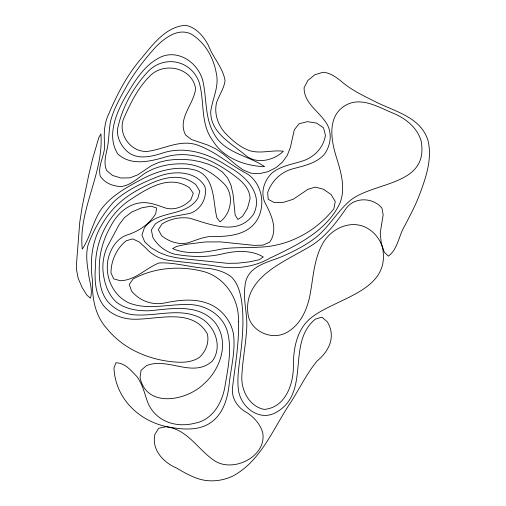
<?xml version="1.0" encoding="UTF-8"?>
<svg xmlns="http://www.w3.org/2000/svg" width="506" height="506" viewBox="0 0 506 506"><rect width="100%" height="100%" fill="white"/><g stroke="black" fill="none" stroke-linecap="round" stroke-linejoin="round"><path stroke-width="0.76" d="M238.452 321.354C239.243 343.447 235.107 365.205 232.602 387.046C230.945 398.14 237.675 407.817 247.232 412.814C254.36 417.551 260.192 424.23 262.684 432.529C266.997 455.925 234.62 472.477 215.695 461.459C198.409 450.764 187.985 429.05 165.867 426.741L158.625 428.304L154.899 434.395C151.433 449.821 163.368 462.452 176.613 468.075C186.391 473.787 196.505 479.789 208.055 480.7A48.431 47.109 18.5 0 0 233.095 475.912C261.147 460.669 272.993 428.886 289.944 403.605C299.154 389.5 306.332 374.029 317.091 360.999C329.204 351.069 336.212 336.446 327.268 321.746L321.867 317.161L315.415 319.109C285.928 342.904 311.298 391.84 276.82 411.998C260.147 422.225 241.229 407.868 238.509 390.55C236.618 376.673 239.654 362.821 241.147 349.058C242.937 332.923 243.886 316.528 241.482 300.4C240.16 292.19 237.814 283.904 232.121 277.598C225.6 271.988 217.182 269.698 208.845 268.42C192.065 268.028 175.791 262.171 159.067 262.949C145.779 268.155 135.45 280.368 120.27 280.722L113.742 278.863L111.004 272.993C110.953 260.716 116.595 248.478 126.184 240.774L132.724 238.902L139.258 241.976L145.804 248.016A36.761 35.762 18.5 0 0 168.795 260.381C185.816 262.525 202.938 263.866 219.87 266.713C236.814 269.255 254.518 266.89 269.521 258.357C296.358 245.549 327.104 231.185 340.14 202.685C346.18 186.404 340.089 169.459 335.333 153.742C330.987 138.397 328.198 117.923 342.847 107.108C358.482 95.514 376.217 105.956 391.391 112.477C404.509 117.569 417.045 126.892 421.112 140.959C429.328 185.481 375.205 181.414 350.835 199.978C337.913 210.585 329.861 225.796 317.034 236.523C306.256 245.233 293.733 251.425 281.102 256.966C266.485 262.696 246.517 266.662 245.018 285.839C242.95 299.678 247.402 313.334 246.776 327.18C246.005 343.738 242.494 360.032 241.824 376.597C241.198 390.708 249.426 406.388 264.088 409.398C285.852 407.741 294.018 382.991 293.366 364.225C293.606 347.742 297.028 329.684 310.254 318.508C335.44 297.648 391.549 291.703 382.454 247.383A32.884 31.986 18.5 0 0 366.154 227.573C350.025 219.408 330.361 229.028 322.373 244.177C314.137 259.129 313.366 276.491 310.374 292.936C307.623 309.413 299.957 327.015 283.651 333.947C269.869 339.222 252.791 331.341 248.535 317.06C240.609 277.927 284.151 262.14 310.665 246.055C325.276 237.055 335.82 223.298 345.446 209.402C353.53 196.783 372.795 196.916 381.954 208.143L383.168 214.923L380.246 232.823L381.29 243.411L384.345 252.273L388.387 256.131C397.842 249.154 398.69 235.809 404.547 226.163C409.468 216.65 414.578 207.22 418.551 197.258C425.306 179.383 432.592 159.871 428.032 140.579C420.739 116.823 394.338 111.478 374.889 101.472C364.744 96.406 354.434 91.497 345.345 84.641C338.666 79.29 331.999 72.934 323.024 72.263L314.877 74.73L307.895 80.416L304.1 87.715C303.84 103.18 319.292 111.541 326.636 123.496C332.606 133.306 330.734 146.07 323.853 154.912C315.795 163.413 303.986 165.848 293.107 168.719C281.197 171.755 271.532 180.984 267.655 192.609L268.224 199.358L274.252 202.533L283.562 202.311L293.221 199.275L307.977 189.301L315.289 187.119L323.625 189.295L331.196 194.677L335.263 201.584L333.84 208.801C315.972 231.4 288.565 246.239 259.546 247.149C245.271 248.174 230.755 246.713 216.701 250.027C202.463 252.779 186.189 254.581 172.641 248.617L176.556 246.454L185.613 244.423L205.309 241.938L220.471 241.893L254.151 245.397L262.918 245.132L269.628 242.184C278.566 229.895 271.184 214.335 264.91 202.577C260.223 192.406 264.246 180.534 271.956 173.033C280.919 165.671 292.727 164.33 303.379 160.712C314.624 156.911 323.644 147.227 325.44 135.336L323.524 127.822L316.611 123.11L307.313 121.642L299.071 123.774L294.302 129.802L290.412 147.322L287.269 155.367L282.437 162.148L276.01 167.6L268.104 171.616L259.489 173.666L250.982 173.21L243.203 169.984L236.081 164.874L222.842 153.66L215.954 148.96L208.2 145.216L191.496 139.504L185.563 134.994C176.999 118.467 193.994 104.35 195.601 88.575C192.293 67.64 164.052 61.441 149.985 75.938C138.397 87.336 130.959 102.155 124.457 116.854C116.532 132.477 129.947 152.483 147.278 151.421C163.552 149.39 179.314 139.529 196.037 144.596C215.006 150.801 229.825 164.956 247.415 173.956C261.963 183.627 265.814 204.513 257.421 219.446C248.142 235.258 228.193 236.84 211.729 236.428C203.26 236.757 195.601 240.47 187.631 242.937C178.245 244.917 168.808 241.533 161.515 235.606L158.308 229.635L161.952 224.082A39.961 38.873 18.5 0 1 189.813 218.219C210.294 224.297 237.965 236.504 253.487 214.285C264.012 193.437 244.961 175.601 228.143 166.436C208.58 153.369 184.045 145.178 160.94 153.622C150.231 156.816 137.562 159.719 127.974 152.097C121.364 146.468 117.006 138.366 117.436 129.542C121.876 107.601 133.489 86.754 148.903 70.612C165.38 54.793 191.3 60.701 199.098 82.155C204.867 101.459 199.971 123.666 212.862 140.757C223.589 158.327 244.967 165.993 264.632 166.657C248.269 155.393 224.588 153.135 214.266 134.166C205.12 118.866 206.682 100.618 203.45 83.749C200.129 63.155 176.746 46.71 157.309 58.873C142.078 67.715 133.356 83.654 124.571 98.278C115.583 114.66 106.779 136.456 117.746 153.894C131.459 166.638 151.364 161.205 167.277 156.449C183.861 152.255 201.477 155.532 216.226 163.9C223.658 167.897 230.685 172.603 237.276 177.878C243.943 183.115 250.065 189.978 250.059 198.94L247.447 208.358L242.557 216.296L237.883 219.452L235.176 215.139L233.051 194.317L231.027 185.253L227.611 177.998L222.64 172.23L216.1 167.688L208.447 164.216L200.275 161.724L191.97 160.111L183.678 159.371L175.348 159.46L167.024 160.389L158.935 162.363L151.427 165.652L137.74 174.842L129.941 177.846L121.048 178.017L112.547 175.468L106.627 170.522C103.135 162.534 106.216 154.058 107.727 145.987C108.986 137.898 109.043 129.688 110.466 121.623C113.825 108.233 121.048 96.298 127.657 84.319C135.829 70.751 145.513 58.089 156.246 46.451C165.184 37.602 178.409 27.571 191.382 34.168C205.253 42.668 213.76 57.994 216.391 73.781C219.307 86.969 212.229 99.031 210.711 111.801C210.553 132.774 230.964 143.103 244.91 154.747C255.935 164.766 273.461 160.744 283.379 151.237C272.038 149.732 260.388 154.159 249.142 150.522C239.344 146.778 231.28 139.694 224.291 132.041C217.574 123.888 213.968 112.908 216.619 102.452C219.199 95.058 224.013 88.55 225.062 80.656C222.937 67.513 212.855 57.589 208.339 45.249C203.52 36.242 196.208 27.463 185.74 25.3C164.754 26.514 151.275 46.811 138.827 61.441C125.962 77.159 116.709 95.299 108.771 113.888C104.173 123.211 103.768 133.679 104.603 143.849C105.406 154.944 97.544 164.931 100.188 175.999C104.767 183.311 113.325 186.448 121.655 186.499C130.573 185.032 137.265 178.82 144.292 173.659C156.626 165.829 171.597 163.134 186.031 163.938C200.926 165.266 214.158 173.666 224.417 184.152C234.341 194.772 231.368 213.64 219.971 221.862L216.903 217.801C212.697 201.243 215.467 176.505 195.291 170.117C177.891 165.449 159.624 170.282 143.894 178.099C128.65 186.265 112.522 194.563 101.757 208.535C92.857 220.85 90.675 236.675 82.263 249.116C78.088 209.37 103.97 173.59 100.89 133.913L98.822 137.575L92.832 158.081L88.79 174.76L82.288 206.157L79.746 222.317L76.665 261.773L76.488 269.515L78.12 278.142L82.042 287.395L86.817 295.087L90.485 298.198C93.104 289.533 88.955 280.495 88.272 271.773C86.861 263.038 85.824 254.056 87.962 245.34C93.68 229.224 102.724 214.089 114.16 201.363C126.911 190.009 142.641 182.552 158.448 176.43C173.817 170.497 195.923 170.648 204.974 186.682C207.466 197.738 200.838 209.863 189.978 213.355C178.175 215.948 165.411 216.473 155.336 223.918L151.376 229.952L152.806 237.289A35.376 34.408 18.5 0 0 174.134 254.063C190.111 256.959 206.941 257.693 222.823 253.81C235.96 250.641 251.412 249.774 263.303 256.985L259.319 259.711L249.344 261.893L237.681 263.177L227.668 263.341L184.538 258.857L176.177 257.712L167.916 255.84L159.485 252.639L151.256 247.87L144.697 241.817L141.908 234.993L144.387 227.858C157.511 209.307 185.538 217.744 197.909 198.156L199.794 191.085L195.841 184.696C177.935 169.927 155.582 180.269 138.125 189.839C123.344 197.802 110.428 209.465 102.18 224.196C91.643 241.09 89.752 261.349 92.484 280.691C91.978 297.598 94.913 315.282 106.627 328.28A84.249 81.953 18.5 0 0 125.646 345.623C140.118 355.149 157.069 360.506 174.285 361.961C182.9 362.701 192.014 362.385 199.408 357.356C205.853 351.436 209.313 342.663 207.384 333.979C192.925 308.122 159.479 319.071 135.798 319.235C121.465 319.564 106.342 313.378 100.011 299.78C94.932 289.527 94.597 277.87 95.432 266.681C95.406 241.387 107.266 216.631 127.626 201.47C145.443 189.763 168.454 173.305 189.567 187.821L193.311 193.336L190.825 199.794C184.538 206.265 175.601 210.256 166.525 208.314C158.498 205.815 150.643 202.134 142.034 202.678C127.904 203.69 116.88 214.139 110.713 226.258C104.065 237.934 99.84 251.02 99.353 264.505C98.866 278.079 99.454 293.366 109.663 303.606A38.083 37.046 18.5 0 0 132.427 314.643C154.804 317.123 178.422 307.193 199.762 317.559C214.936 325.307 223.114 346.876 212.172 361.214C192.716 378.507 167.84 356.717 146.342 365.705L141.035 370.354L140.042 377.621C146.607 408.734 186.847 400.708 203.848 383.896C220.705 369.159 229.952 341.702 215.012 322.48C198.573 303.246 171.591 308.755 149.536 310.741C137.98 311.114 125.779 309.343 116.374 302.12C107.797 294.207 104.135 282.582 103.022 271.248A52.219 50.796 18.5 0 1 107.386 246.542L119.359 224.278L124.451 217.656L131.794 211.982L141.541 207.871L151.016 206.157L156.594 207.96L155.759 213.614C149.302 224.417 138.378 231.52 126.525 235.17C118.809 238.022 113.508 244.632 110.39 252.039C102.395 270.489 110.232 293.967 128.575 302.784C147.347 310.342 167.701 304.188 187.188 304.542C204.019 304.081 221.407 313.676 226.979 330.114C232.583 348.862 227.814 368.513 224.828 387.292C221.875 403.339 212.216 420.125 194.873 423.187C174.728 428.493 153.28 420.423 146.702 399.487C144.159 391.65 141.99 383.58 137.101 376.793C131.294 370.74 125.083 362.903 115.963 362.764L113.97 367.982C115.381 399.247 140.314 422.542 170.269 427.323C184.127 429.702 199.832 430.821 211.736 421.915C223.386 413.117 227.605 398.462 229.129 384.579C230.888 367.932 235.556 351.29 233.544 334.466C231.033 320.134 220.698 307.756 206.872 303.075C193.064 298.224 178.22 300.172 164.216 303.043C152.059 305.516 139.409 300.615 131.585 291.108L129.277 284.492L133.11 278.97C153.672 267.807 178.675 265.599 201.299 270.982C224.234 275.896 239.338 298.477 238.452 321.354"/></g></svg>
